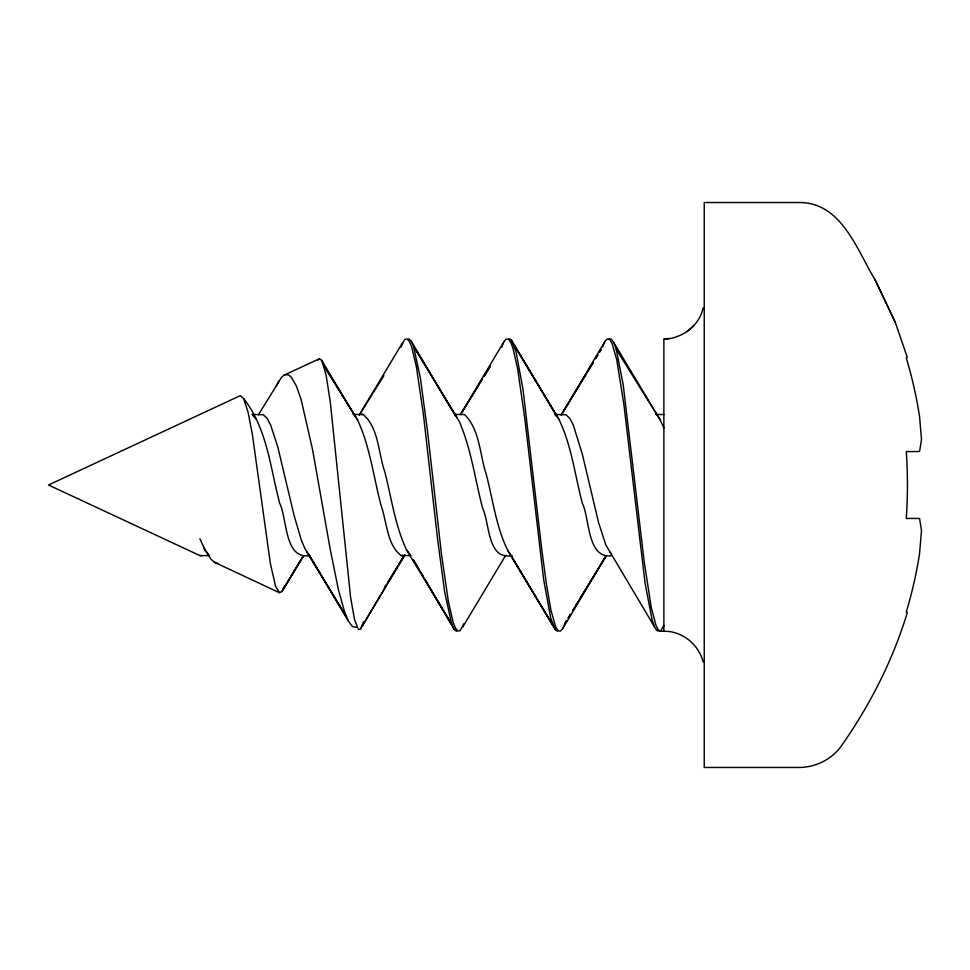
<?xml version="1.0" encoding="UTF-8"?>
<svg xmlns="http://www.w3.org/2000/svg" width="970" height="970" viewBox="0 0 970 970"><rect width="100%" height="100%" fill="white"/><g stroke="black" fill="none" stroke-linecap="round" stroke-linejoin="round"><path stroke-width="1.45" d="M703.08 307.939C699.249 326.138 681.971 338.421 663.88 339.27L663.88 631.276C682.019 630.779 698.97 644.577 703.141 662.086M258.408 414.833L281.542 377.294L284.052 375.184L319.518 358.706L321.688 360.331L325.993 374.517L330.236 401.592L350.594 597.18L354.511 619.515L358.379 629.409L360.294 629.397L363.592 621.843M400.853 347.345L404.623 339.488L406.976 338.857L409.328 341.379L411.692 346.981L416.409 366.902L423.478 414.966L437.615 539.466L444.684 592.136L451.753 624.377L454.118 629.372L456.47 631.264M408.819 338.785L411.147 340.943L413.475 346.132L420.471 378.482L427.455 430.716L441.447 553.955L448.443 601.946L453.099 622.206L455.427 628.099L457.767 630.985L460.095 630.791L463.818 623.783M501.72 347.236L503.612 342.264L505.964 339.124L508.328 339.112L510.681 342.24L513.033 348.436L517.75 369.449L524.818 418.713L543.673 579.696L550.742 618.181L555.458 629.991L557.823 631.264M284.525 585.928L282.003 591.457L279.469 592.694L214.309 562.212L210.829 559.035L203.639 547.165M602.6 347.017L604.953 341.404L607.317 338.87L609.669 339.476L612.021 343.222L616.738 359.712L623.807 403.847L645.026 582.885L652.095 619.878L654.447 626.705L656.811 630.488L659.163 631.143M509.044 338.736L511.372 340.021L516.028 351.673L523.024 389.516L541.672 548.644L546.34 583.685L550.996 610.469L555.664 626.741L557.992 630.476L560.32 631.155L562.649 628.754L564.394 624.692M276.414 385.757L278.996 380.834M609.269 338.918L611.597 339.354L613.925 342.846L616.265 349.333L623.249 385.078L644.238 562.03L651.222 607.305L655.89 625.153L658.218 629.736L660.546 631.276L663.88 625.504M360.294 629.397L403.969 555.555M604.953 341.404L561.339 415.027L586.256 373.971M460.629 414.408L503.612 342.264M562.649 628.754L606.177 555.604L579.733 599.048M402.259 343.259L359.142 415.184L372.771 393.493M282.003 591.457L303.513 555.604M362.198 626.087L404.987 554.876L387.515 582.497M462.423 627.541L505.709 555.301M303.489 555.628L283.264 589.214L303.719 555.652M587.82 371.401L593.264 362.416L561.121 414.772M595.592 358.573L597.932 354.717L595.556 358.524M601.048 349.588L599.484 352.158L601.036 349.576M574.301 607.996L572.749 610.554L606.383 555.592M575.853 605.438L578.181 601.606M460.653 414.457L478.61 385.272M480.174 382.738L482.514 378.93M484.078 376.396L490.323 366.248M460.423 414.481L482.405 378.943M483.981 376.408L490.262 366.26M373.438 392.389L383.865 375.717M384.447 587.383L386.036 584.861M694.387 325.047L687.136 331.607M318.051 360.137L319.518 358.706M284.052 375.184L286.55 374.493L289.024 375.257L291.461 377.415L296.299 385.817L301.027 399.167L312.522 449.401L330.006 548.171L338.36 589.408L344.483 611.621L348.509 621.334L352.474 626.596L356.402 627.311M663.88 339.233L668.548 338.481M361.228 414.639L363.047 414.408C378.894 427.818 378.239 453.148 384.787 471.808C391.504 497.925 395.008 525.328 406.539 549.929L451.753 624.377L424.799 579.078M357.603 420.022L323.859 365.666L357.603 420.022C370.14 447.049 373.559 477.216 381.161 505.794C386.994 522.03 386.715 544.34 401.095 555.58L402.914 555.374M353.177 414.457L363.047 414.408M401.095 555.58L410.965 555.543M252.042 414.408L263.367 414.76L266.992 418.179L270.618 424.981L277.869 447.243L294.177 515.822L301.427 540.448L305.053 548.838L346.508 617.005L306.859 551.833M554.694 414.408L566.019 414.76L569.645 418.179L573.27 424.993L582.327 454.215L598.635 522.794L605.886 545.031L654.447 626.705M309.575 555.592C284.283 559.86 287.193 518.016 279.675 503.236C270.254 467.661 267.235 428.594 243.615 398.585L240.596 395.712L239.069 396.209L48.5 485L199.941 555.616L209.459 555.592M512.099 555.592C487.134 560.454 489.814 522.951 482.648 508.328C474.961 479.265 471.25 448.795 459.089 421.113L413.475 346.132L457.282 418.131M660.546 631.276L663.88 631.276M199.941 555.616L201.833 555.616M655.72 414.481L663.88 414.505M454.566 414.408L464.533 414.542C479.92 429.625 479.738 454.784 486.273 474.427C493.002 499.974 496.094 527.074 508.025 550.924L553.106 625.601L508.025 550.924M612.228 555.592C586.935 559.872 589.833 518.029 582.327 503.248C574.87 475.154 571.645 445.363 558.768 419.028L513.7 344.374L558.768 419.028M214.309 562.212L217.729 563.485M279.469 592.694L275.613 586.353L270.363 563.546L252.43 434.803L248.065 412.068L243.615 398.585M555.143 415.063L556.95 416.615L511.372 340.021M252.491 415.063L256.116 419.028M208.999 554.913L205.373 550.924L199.941 538.762M410.164 554.5L406.539 549.929M609.512 551.833L611.318 553.979M663.88 427.867L660.255 420.034L613.925 342.846M616.265 349.333L660.255 420.034M321.688 360.331L355.796 417.318M509.832 553.361L555.458 629.991M413.244 559.666L419.404 570.02M420.944 572.615L423.259 576.495M308.678 553.979L348.509 621.334M411.147 340.943L455.463 415.997M413.196 559.654L454.118 629.372M875.207 279.99C857.201 250.587 841.875 202.863 800.032 202.536L704.232 202.536L704.232 767.464L800.032 767.464C815.94 767.027 831.205 759.607 840.76 746.779C869.617 705.772 892.764 660.643 907.302 612.579L906.283 612.07A442.599 442.599 0 0 0 919.56 553.615L921.5 530.42L919.56 518.441L906.283 518.441A437.397 391.431 -90 0 0 906.283 451.559L919.56 451.559L921.5 439.58L919.56 416.385A442.599 442.599 0 0 0 906.283 357.942L907.302 357.421L895.371 322.574L875.207 279.99L895.371 322.574M566.541 620.776L564.976 623.334L566.541 620.776M570.421 614.386L568.093 618.217L570.445 614.386"/></g></svg>
